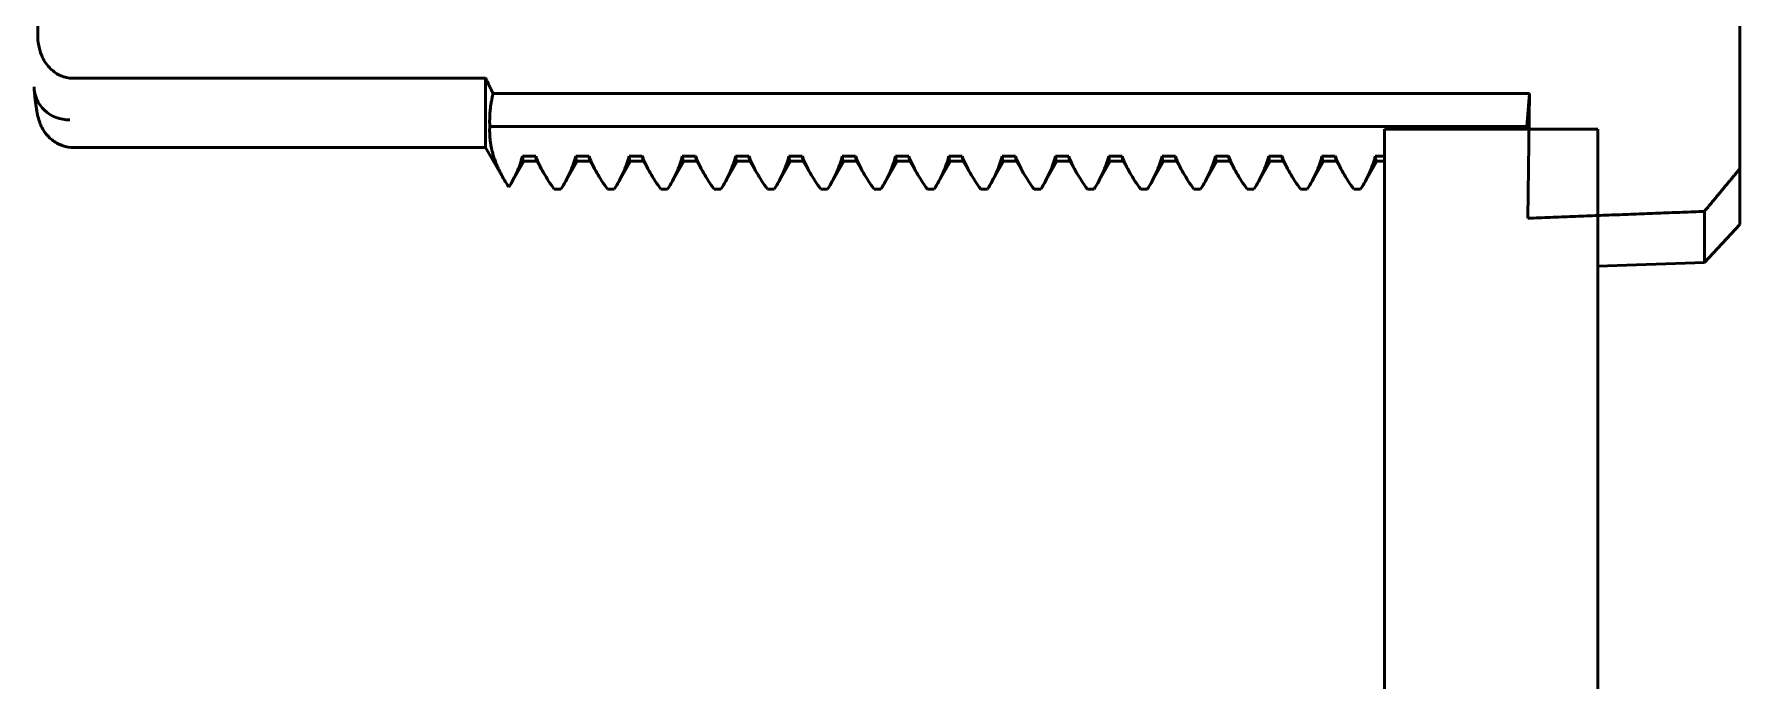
# Model space of a CAD drawing. Header units: millimetres. Extents: x -106 to 841, y -50 to 594.
# Drawn here: x 396.33 to 420.33, y 304.62 to 313.71 of the extents above; entities that cross this region are included whole.
import ezdxf

# ---------------------------------------------------------------- set-up
doc = ezdxf.new("R2010")
doc.units = ezdxf.units.MM
doc.layers.add('Visible (ISO)', color=7, linetype='Continuous', lineweight=50)

msp = doc.modelspace()

# ---------------------------------------------------------------- linework, layer by layer
at = {"layer": 'Visible (ISO)'}
for p, q in [((396.481, 321.337), (396.382, 313.713)), ((420.331, 311.823), (420.331, 313.849)), ((396.87, 313.093), (402.684, 313.093)), ((402.684, 313.093), (402.684, 312.118)), ((402.788, 312.877), (417.371, 312.877)), ((417.331, 312.413), (417.371, 312.877)), ((417.371, 312.877), (417.348, 311.124)), ((402.742, 312.413), (417.331, 312.413)), ((415.331, 312.378), (415.331, 299.518)), ((418.331, 312.378), (415.331, 312.378)), ((417.331, 312.413), (417.331, 312.378)), ((418.331, 292.518), (418.331, 312.378)), ((402.684, 312.118), (396.895, 312.118)), ((402.684, 312.118), (402.941, 311.675)), ((403.222, 311.924), (403.034, 311.598)), ((403.201, 311.995), (403.388, 311.995)), ((403.22, 311.924), (403.405, 311.924)), ((403.505, 311.751), (403.403, 311.928)), ((403.972, 311.924), (403.784, 311.598)), ((403.951, 311.995), (404.138, 311.995)), ((403.97, 311.924), (404.155, 311.924)), ((404.255, 311.751), (404.153, 311.928)), ((404.722, 311.924), (404.534, 311.598)), ((404.701, 311.995), (404.888, 311.995)), ((404.72, 311.924), (404.905, 311.924)), ((405.005, 311.751), (404.903, 311.928)), ((405.472, 311.924), (405.284, 311.598)), ((405.451, 311.995), (405.638, 311.995)), ((405.47, 311.924), (405.655, 311.924)), ((405.755, 311.751), (405.653, 311.928)), ((406.222, 311.924), (406.034, 311.598)), ((406.201, 311.995), (406.388, 311.995)), ((406.22, 311.924), (406.405, 311.924)), ((406.505, 311.751), (406.403, 311.928)), ((406.972, 311.924), (406.784, 311.598)), ((406.951, 311.995), (407.138, 311.995)), ((406.97, 311.924), (407.155, 311.924)), ((407.255, 311.751), (407.153, 311.928)), ((407.722, 311.924), (407.534, 311.598)), ((407.701, 311.995), (407.888, 311.995)), ((407.72, 311.924), (407.905, 311.924)), ((408.005, 311.751), (407.903, 311.928)), ((408.472, 311.924), (408.284, 311.598)), ((408.451, 311.995), (408.638, 311.995)), ((408.47, 311.924), (408.655, 311.924)), ((408.755, 311.751), (408.653, 311.928)), ((409.222, 311.924), (409.034, 311.598)), ((409.201, 311.995), (409.388, 311.995)), ((409.22, 311.924), (409.405, 311.924)), ((409.505, 311.751), (409.403, 311.928)), ((409.972, 311.924), (409.784, 311.598)), ((409.951, 311.995), (410.138, 311.995)), ((409.97, 311.924), (410.155, 311.924)), ((410.255, 311.751), (410.153, 311.928)), ((410.722, 311.924), (410.534, 311.598)), ((410.701, 311.995), (410.888, 311.995)), ((410.72, 311.924), (410.905, 311.924)), ((411.005, 311.751), (410.903, 311.928)), ((411.472, 311.924), (411.284, 311.598)), ((411.451, 311.995), (411.638, 311.995)), ((411.47, 311.924), (411.655, 311.924)), ((411.755, 311.751), (411.653, 311.928)), ((412.222, 311.924), (412.034, 311.598)), ((412.201, 311.995), (412.388, 311.995)), ((412.22, 311.924), (412.405, 311.924)), ((412.505, 311.751), (412.403, 311.928)), ((412.972, 311.924), (412.784, 311.598)), ((412.951, 311.995), (413.138, 311.995)), ((412.97, 311.924), (413.155, 311.924)), ((413.255, 311.751), (413.153, 311.928)), ((413.722, 311.924), (413.534, 311.598)), ((413.701, 311.995), (413.888, 311.995)), ((413.72, 311.924), (413.905, 311.924)), ((414.005, 311.751), (413.903, 311.928)), ((414.472, 311.924), (414.284, 311.598)), ((414.451, 311.995), (414.638, 311.995)), ((414.47, 311.924), (414.655, 311.924)), ((414.755, 311.751), (414.653, 311.928)), ((415.222, 311.924), (415.034, 311.598)), ((415.201, 311.995), (415.331, 311.995)), ((415.22, 311.924), (415.331, 311.924)), ((420.331, 311.037), (420.331, 311.823)), ((403.744, 311.532), (403.65, 311.532)), ((404.494, 311.532), (404.4, 311.532)), ((405.244, 311.532), (405.15, 311.532)), ((405.994, 311.532), (405.9, 311.532)), ((406.744, 311.532), (406.65, 311.532)), ((407.494, 311.532), (407.4, 311.532)), ((408.244, 311.532), (408.15, 311.532)), ((408.994, 311.532), (408.9, 311.532)), ((409.744, 311.532), (409.65, 311.532)), ((410.494, 311.532), (410.4, 311.532)), ((411.244, 311.532), (411.15, 311.532)), ((411.994, 311.532), (411.9, 311.532)), ((412.744, 311.532), (412.65, 311.532)), ((413.494, 311.532), (413.4, 311.532)), ((414.244, 311.532), (414.15, 311.532)), ((414.994, 311.532), (414.9, 311.532)), ((419.831, 311.22), (419.831, 310.501)), ((420.331, 311.037), (419.831, 310.501)), ((419.831, 310.501), (418.331, 310.449))]:
    msp.add_line(p, q, dxfattribs=at)
msp.add_ellipse((396.831, 312.97), major_axis=(0.5, 0), ratio=0.927689, start_param=3.142148, end_param=4.71302, dxfattribs=at)
for points, knots in [([(396.382, 313.713), (396.381, 313.659), (396.386, 313.605), (396.406, 313.497), (396.423, 313.444), (396.475, 313.331), (396.514, 313.273), (396.606, 313.183), (396.655, 313.149), (396.761, 313.105), (396.815, 313.093), (396.87, 313.093)], [-0.08759187, -0.08759187, -0.08759187, -0.08759187, -0.07154024, -0.07154024, -0.05499444, -0.05499444, -0.03435576, -0.03435576, -0.01654062, -0.01654062, 0, 0, 0, 0]), ([(396.895, 312.118), (396.838, 312.118), (396.78, 312.128), (396.674, 312.166), (396.624, 312.193), (396.542, 312.258), (396.508, 312.295), (396.46, 312.361), (396.444, 312.391), (396.419, 312.443), (396.411, 312.465), (396.393, 312.519), (396.386, 312.546), (396.364, 312.651), (396.354, 312.727), (396.339, 312.86), (396.336, 312.894), (396.333, 312.93)], [0, 0, 0, 0, 0.0178764, 0.0178764, 0.0357361, 0.0357361, 0.0531169, 0.0531169, 0.0686584, 0.0686584, 0.0853524, 0.0853524, 0.1140919, 0.1140919, 0.2001691, 0.2001691, 0.2277022, 0.2277022, 0.2277022, 0.2277022]), ([(403.011, 311.56), (403.055, 311.632), (403.093, 311.704), (403.157, 311.849), (403.182, 311.922), (403.201, 311.995)], [-0.1297069, -0.1297069, -0.1297069, -0.1297069, -0.0648638, -0.0648638, 0, 0, 0, 0]), ([(403.388, 311.995), (403.418, 311.917), (403.455, 311.84), (403.543, 311.685), (403.594, 311.608), (403.65, 311.532)], [-0.1392079, -0.1392079, -0.1392079, -0.1392079, -0.0696475, -0.0696475, -0.000001, -0.000001, -0.000001, -0.000001]), ([(403.744, 311.532), (403.792, 311.608), (403.834, 311.685), (403.903, 311.84), (403.931, 311.917), (403.951, 311.995)], [-0.1383794, -0.1383794, -0.1383794, -0.1383794, -0.0692014, -0.0692014, 0, 0, 0, 0]), ([(404.138, 311.995), (404.168, 311.917), (404.205, 311.84), (404.293, 311.685), (404.344, 311.608), (404.4, 311.532)], [-0.1392079, -0.1392079, -0.1392079, -0.1392079, -0.0696475, -0.0696475, -0.000001, -0.000001, -0.000001, -0.000001]), ([(404.494, 311.532), (404.542, 311.608), (404.584, 311.685), (404.653, 311.84), (404.681, 311.917), (404.701, 311.995)], [-0.1383794, -0.1383794, -0.1383794, -0.1383794, -0.0692014, -0.0692014, 0, 0, 0, 0]), ([(404.888, 311.995), (404.918, 311.917), (404.955, 311.84), (405.043, 311.685), (405.094, 311.608), (405.15, 311.532)], [-0.1392079, -0.1392079, -0.1392079, -0.1392079, -0.0696475, -0.0696475, -0.000001, -0.000001, -0.000001, -0.000001]), ([(405.244, 311.532), (405.292, 311.608), (405.334, 311.685), (405.403, 311.84), (405.431, 311.917), (405.451, 311.995)], [-0.1383794, -0.1383794, -0.1383794, -0.1383794, -0.0692014, -0.0692014, 0, 0, 0, 0]), ([(405.638, 311.995), (405.668, 311.917), (405.705, 311.84), (405.793, 311.685), (405.844, 311.608), (405.9, 311.532)], [-0.1392079, -0.1392079, -0.1392079, -0.1392079, -0.0696475, -0.0696475, -0.000001, -0.000001, -0.000001, -0.000001]), ([(405.994, 311.532), (406.042, 311.608), (406.084, 311.685), (406.153, 311.84), (406.181, 311.917), (406.201, 311.995)], [-0.1383794, -0.1383794, -0.1383794, -0.1383794, -0.0692014, -0.0692014, 0, 0, 0, 0]), ([(406.388, 311.995), (406.418, 311.917), (406.455, 311.84), (406.543, 311.685), (406.594, 311.608), (406.65, 311.532)], [-0.1392079, -0.1392079, -0.1392079, -0.1392079, -0.0696475, -0.0696475, -0.000001, -0.000001, -0.000001, -0.000001]), ([(406.744, 311.532), (406.792, 311.608), (406.834, 311.685), (406.903, 311.84), (406.931, 311.917), (406.951, 311.995)], [-0.1383794, -0.1383794, -0.1383794, -0.1383794, -0.0692014, -0.0692014, 0, 0, 0, 0]), ([(407.138, 311.995), (407.168, 311.917), (407.205, 311.84), (407.293, 311.685), (407.344, 311.608), (407.4, 311.532)], [-0.1392079, -0.1392079, -0.1392079, -0.1392079, -0.0696475, -0.0696475, -0.000001, -0.000001, -0.000001, -0.000001]), ([(407.494, 311.532), (407.542, 311.608), (407.584, 311.685), (407.653, 311.84), (407.681, 311.917), (407.701, 311.995)], [-0.1383794, -0.1383794, -0.1383794, -0.1383794, -0.0692014, -0.0692014, 0, 0, 0, 0]), ([(407.888, 311.995), (407.918, 311.917), (407.955, 311.84), (408.043, 311.685), (408.094, 311.608), (408.15, 311.532)], [-0.1392079, -0.1392079, -0.1392079, -0.1392079, -0.0696475, -0.0696475, -0.000001, -0.000001, -0.000001, -0.000001]), ([(408.244, 311.532), (408.292, 311.608), (408.334, 311.685), (408.403, 311.84), (408.431, 311.917), (408.451, 311.995)], [-0.1383794, -0.1383794, -0.1383794, -0.1383794, -0.0692014, -0.0692014, 0, 0, 0, 0]), ([(408.638, 311.995), (408.668, 311.917), (408.705, 311.84), (408.793, 311.685), (408.844, 311.608), (408.9, 311.532)], [-0.1392079, -0.1392079, -0.1392079, -0.1392079, -0.0696475, -0.0696475, -0.000001, -0.000001, -0.000001, -0.000001]), ([(408.994, 311.532), (409.042, 311.608), (409.084, 311.685), (409.153, 311.84), (409.181, 311.917), (409.201, 311.995)], [-0.1383794, -0.1383794, -0.1383794, -0.1383794, -0.0692014, -0.0692014, 0, 0, 0, 0]), ([(409.388, 311.995), (409.418, 311.917), (409.455, 311.84), (409.543, 311.685), (409.594, 311.608), (409.65, 311.532)], [-0.1392079, -0.1392079, -0.1392079, -0.1392079, -0.0696475, -0.0696475, -0.000001, -0.000001, -0.000001, -0.000001]), ([(409.744, 311.532), (409.792, 311.608), (409.834, 311.685), (409.903, 311.84), (409.931, 311.917), (409.951, 311.995)], [-0.1383794, -0.1383794, -0.1383794, -0.1383794, -0.0692014, -0.0692014, 0, 0, 0, 0]), ([(410.138, 311.995), (410.168, 311.917), (410.205, 311.84), (410.293, 311.685), (410.344, 311.608), (410.4, 311.532)], [-0.1392079, -0.1392079, -0.1392079, -0.1392079, -0.0696475, -0.0696475, -0.000001, -0.000001, -0.000001, -0.000001]), ([(410.494, 311.532), (410.542, 311.608), (410.584, 311.685), (410.653, 311.84), (410.681, 311.917), (410.701, 311.995)], [-0.1383794, -0.1383794, -0.1383794, -0.1383794, -0.0692014, -0.0692014, 0, 0, 0, 0]), ([(410.888, 311.995), (410.918, 311.917), (410.955, 311.84), (411.043, 311.685), (411.094, 311.608), (411.15, 311.532)], [-0.1392079, -0.1392079, -0.1392079, -0.1392079, -0.0696475, -0.0696475, -0.000001, -0.000001, -0.000001, -0.000001]), ([(411.244, 311.532), (411.292, 311.608), (411.334, 311.685), (411.403, 311.84), (411.431, 311.917), (411.451, 311.995)], [-0.1383794, -0.1383794, -0.1383794, -0.1383794, -0.0692014, -0.0692014, 0, 0, 0, 0]), ([(411.638, 311.995), (411.668, 311.917), (411.705, 311.84), (411.793, 311.685), (411.844, 311.608), (411.9, 311.532)], [-0.1392079, -0.1392079, -0.1392079, -0.1392079, -0.0696475, -0.0696475, -0.000001, -0.000001, -0.000001, -0.000001]), ([(411.994, 311.532), (412.042, 311.608), (412.084, 311.685), (412.153, 311.84), (412.181, 311.917), (412.201, 311.995)], [-0.1383794, -0.1383794, -0.1383794, -0.1383794, -0.0692014, -0.0692014, 0, 0, 0, 0]), ([(412.388, 311.995), (412.418, 311.917), (412.455, 311.84), (412.543, 311.685), (412.594, 311.608), (412.65, 311.532)], [-0.1392079, -0.1392079, -0.1392079, -0.1392079, -0.0696475, -0.0696475, -0.000001, -0.000001, -0.000001, -0.000001]), ([(412.744, 311.532), (412.792, 311.608), (412.834, 311.685), (412.903, 311.84), (412.931, 311.917), (412.951, 311.995)], [-0.1383794, -0.1383794, -0.1383794, -0.1383794, -0.0692014, -0.0692014, 0, 0, 0, 0]), ([(413.138, 311.995), (413.168, 311.917), (413.205, 311.84), (413.293, 311.685), (413.344, 311.608), (413.4, 311.532)], [-0.1392079, -0.1392079, -0.1392079, -0.1392079, -0.0696475, -0.0696475, -0.000001, -0.000001, -0.000001, -0.000001]), ([(413.494, 311.532), (413.542, 311.608), (413.584, 311.685), (413.653, 311.84), (413.681, 311.917), (413.701, 311.995)], [-0.1383794, -0.1383794, -0.1383794, -0.1383794, -0.0692014, -0.0692014, 0, 0, 0, 0]), ([(413.888, 311.995), (413.918, 311.917), (413.955, 311.84), (414.043, 311.685), (414.094, 311.608), (414.15, 311.532)], [-0.1392079, -0.1392079, -0.1392079, -0.1392079, -0.0696475, -0.0696475, -0.000001, -0.000001, -0.000001, -0.000001]), ([(414.244, 311.532), (414.292, 311.608), (414.334, 311.685), (414.403, 311.84), (414.431, 311.917), (414.451, 311.995)], [-0.1383794, -0.1383794, -0.1383794, -0.1383794, -0.0692014, -0.0692014, 0, 0, 0, 0]), ([(414.638, 311.995), (414.668, 311.917), (414.705, 311.84), (414.793, 311.685), (414.844, 311.608), (414.9, 311.532)], [-0.1392079, -0.1392079, -0.1392079, -0.1392079, -0.0696475, -0.0696475, -0.000001, -0.000001, -0.000001, -0.000001]), ([(414.994, 311.532), (415.042, 311.608), (415.084, 311.685), (415.153, 311.84), (415.181, 311.917), (415.201, 311.995)], [-0.1383794, -0.1383794, -0.1383794, -0.1383794, -0.0692014, -0.0692014, 0, 0, 0, 0])]:
    msp.add_open_spline(points, degree=3, knots=knots, dxfattribs=at)
for points, weights in [([(402.684, 313.093), (402.735, 312.987), (402.788, 312.877)], [1, 1.00061950046, 1.00084996896]), ([(402.788, 312.877), (402.731, 312.643), (402.742, 312.413)], [3.43825058913, 3.46915671025, 3.46289345925]), ([(402.742, 312.413), (402.718, 312.004), (403.011, 311.56)], [3.46497204023, 3.47827698668, 3.32395212452]), ([(403.22, 311.924), (403.21, 311.924), (403.201, 311.995)], [0.961971178395, 0.962410659291, 0.968998828714]), ([(403.403, 311.928), (403.395, 311.941), (403.388, 311.995)], [0.962524274354, 0.963971041513, 0.968998828714]), ([(403.97, 311.924), (403.96, 311.924), (403.951, 311.995)], [0.961971178395, 0.962410659291, 0.968998828714]), ([(404.153, 311.928), (404.145, 311.941), (404.138, 311.995)], [0.962524274354, 0.963971041513, 0.968998828714]), ([(404.72, 311.924), (404.71, 311.924), (404.701, 311.995)], [0.961971178395, 0.962410659291, 0.968998828714]), ([(404.903, 311.928), (404.895, 311.941), (404.888, 311.995)], [0.962524274354, 0.963971041513, 0.968998828714]), ([(405.47, 311.924), (405.46, 311.924), (405.451, 311.995)], [0.961971178395, 0.962410659291, 0.968998828714]), ([(405.653, 311.928), (405.645, 311.941), (405.638, 311.995)], [0.962524274354, 0.963971041513, 0.968998828714]), ([(406.22, 311.924), (406.21, 311.924), (406.201, 311.995)], [0.961971178395, 0.962410659291, 0.968998828714]), ([(406.403, 311.928), (406.395, 311.941), (406.388, 311.995)], [0.962524274354, 0.963971041513, 0.968998828714]), ([(406.97, 311.924), (406.96, 311.924), (406.951, 311.995)], [0.961971178395, 0.962410659291, 0.968998828714]), ([(407.153, 311.928), (407.145, 311.941), (407.138, 311.995)], [0.962524274354, 0.963971041513, 0.968998828714]), ([(407.72, 311.924), (407.71, 311.924), (407.701, 311.995)], [0.961971178395, 0.962410659291, 0.968998828714]), ([(407.903, 311.928), (407.895, 311.941), (407.888, 311.995)], [0.962524274354, 0.963971041513, 0.968998828714]), ([(408.47, 311.924), (408.46, 311.924), (408.451, 311.995)], [0.961971178395, 0.962410659291, 0.968998828714]), ([(408.653, 311.928), (408.645, 311.941), (408.638, 311.995)], [0.962524274354, 0.963971041513, 0.968998828714]), ([(409.22, 311.924), (409.21, 311.924), (409.201, 311.995)], [0.961971178395, 0.962410659291, 0.968998828714]), ([(409.403, 311.928), (409.395, 311.941), (409.388, 311.995)], [0.962524274354, 0.963971041513, 0.968998828714]), ([(409.97, 311.924), (409.96, 311.924), (409.951, 311.995)], [0.961971178395, 0.962410659291, 0.968998828714]), ([(410.153, 311.928), (410.145, 311.941), (410.138, 311.995)], [0.962524274354, 0.963971041513, 0.968998828714]), ([(410.72, 311.924), (410.71, 311.924), (410.701, 311.995)], [0.961971178395, 0.962410659291, 0.968998828714]), ([(410.903, 311.928), (410.895, 311.941), (410.888, 311.995)], [0.962524274354, 0.963971041513, 0.968998828714]), ([(411.47, 311.924), (411.46, 311.924), (411.451, 311.995)], [0.961971178395, 0.962410659291, 0.968998828714]), ([(411.653, 311.928), (411.645, 311.941), (411.638, 311.995)], [0.962524274354, 0.963971041513, 0.968998828714]), ([(412.22, 311.924), (412.21, 311.924), (412.201, 311.995)], [0.961971178395, 0.962410659291, 0.968998828714]), ([(412.403, 311.928), (412.395, 311.941), (412.388, 311.995)], [0.962524274354, 0.963971041513, 0.968998828714]), ([(412.97, 311.924), (412.96, 311.924), (412.951, 311.995)], [0.961971178395, 0.962410659291, 0.968998828714]), ([(413.153, 311.928), (413.145, 311.941), (413.138, 311.995)], [0.962524274354, 0.963971041513, 0.968998828714]), ([(413.72, 311.924), (413.71, 311.924), (413.701, 311.995)], [0.961971178395, 0.962410659291, 0.968998828714]), ([(413.903, 311.928), (413.895, 311.941), (413.888, 311.995)], [0.962524274354, 0.963971041513, 0.968998828714]), ([(414.47, 311.924), (414.46, 311.924), (414.451, 311.995)], [0.961971178395, 0.962410659291, 0.968998828714]), ([(414.653, 311.928), (414.645, 311.941), (414.638, 311.995)], [0.962524274354, 0.963971041513, 0.968998828714]), ([(415.22, 311.924), (415.21, 311.924), (415.201, 311.995)], [0.961971178395, 0.962410659291, 0.968998828714]), ([(419.831, 311.22), (420.094, 311.534), (420.331, 311.823)], [1, 1.00099962961, 1]), ([(417.348, 311.124), (418.599, 311.172), (419.831, 311.22)], [1.00000032109, 1.000023496, 1])]:
    msp.add_rational_spline(points, weights, degree=2, dxfattribs=at)
msp.add_open_spline([(396.895, 312.118), (396.895, 312.118), (396.895, 312.118), (396.895, 312.118)], degree=3, dxfattribs=at)

doc.saveas('drawing.dxf')
